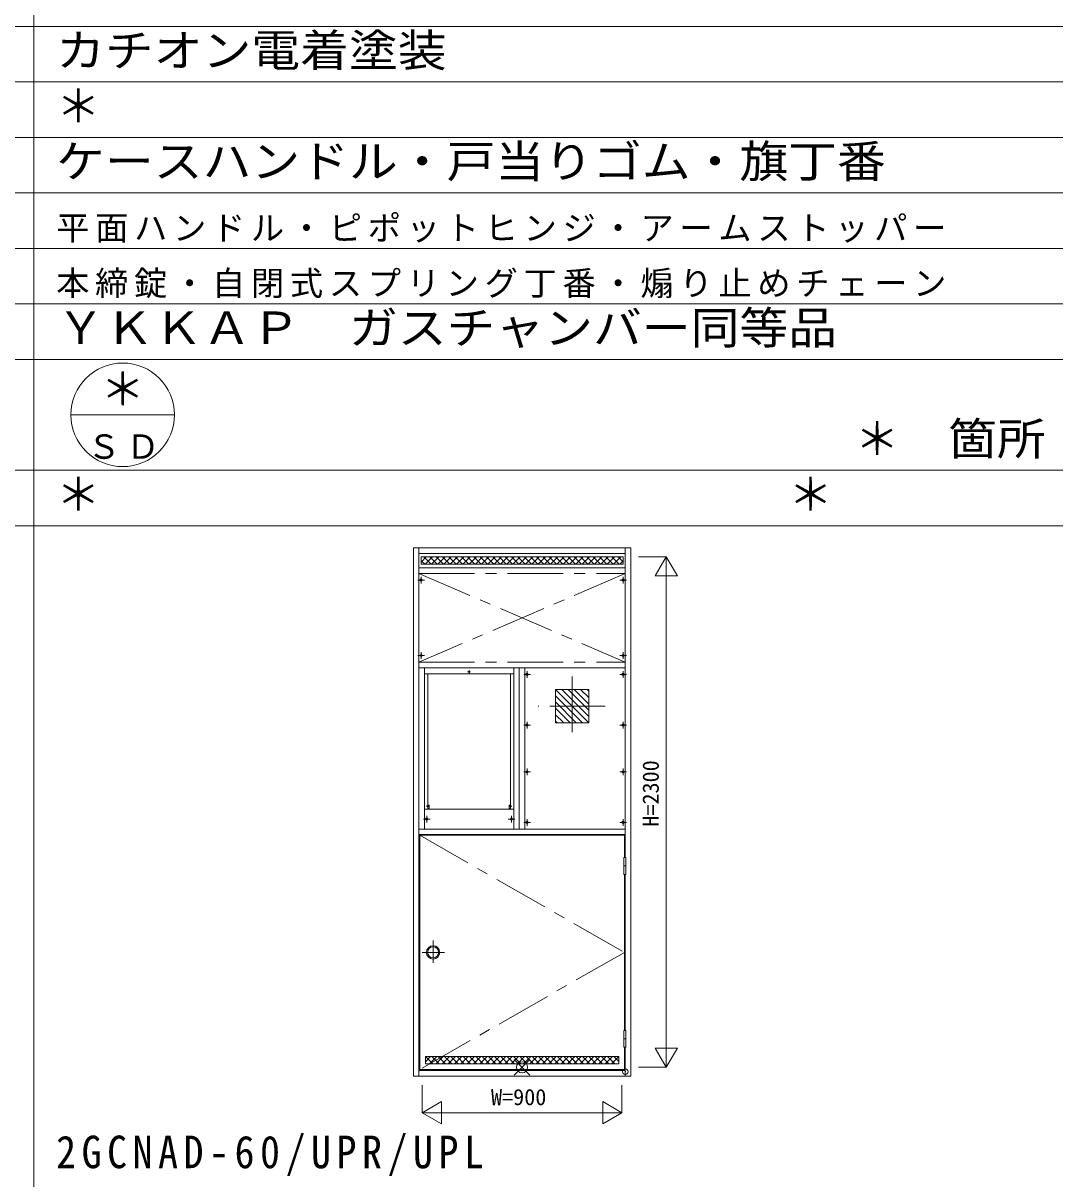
# Model space of a CAD drawing. Units: millimetres, scale not verified. Extents: x -14862 to 14850, y -10512 to 10500.
# Drawn here: x 4601 to 9251, y -30 to 5178 of the extents above; entities that cross this region are included whole.
import ezdxf
from ezdxf.enums import TextEntityAlignment as Align

# ---------------------------------------------------------------- set-up
doc = ezdxf.new("R2010")
doc.units = ezdxf.units.MM
doc.header["$LTSCALE"] = 50
doc.header["$PDMODE"] = 32
doc.header["$PDSIZE"] = 25
doc.linetypes.add('CHAIN1', pattern=[8, 5, -1, 1, -1])
doc.linetypes.add('CHAIN2', pattern=[12, 9, -1, 1, -1])
doc.layers.add('0-0_0', color=7, linetype='Continuous')
for name, color, linetype, lineweight in [('0-1_USER1', 7, 'Continuous', 9), ('0-3_YKK_11', 7, 'Continuous', 9), ('0-4_YKK_12', 2, 'Continuous', 9), ('0-5_YSS_K', 4, 'Continuous', 9), ('0-6_YKK_13', 3, 'Continuous', 9)]:
    doc.layers.add(name, color=color, linetype=linetype, lineweight=lineweight)
doc.styles.add('ＭＳ ゴシック', font='')
doc.styles.get('ＭＳ ゴシック').set_extended_font_data('MS Gothic')

msp = doc.modelspace()

# ---------------------------------------------------------------- linework, layer by layer
at = {"layer": '0-1_USER1'}
for p, q in [((4650.04, -8247.06), (4650.04, 9617.94)), ((-13949.96, 5162.94), (13950.04, 5162.94)), ((-13949.96, 4912.94), (13950.04, 4912.94)), ((-13949.96, 4662.94), (13950.04, 4662.94)), ((-13949.96, 4412.94), (13950.04, 4412.94)), ((-13949.96, 4162.94), (13950.04, 4162.94)), ((-13949.96, 3912.94), (13950.04, 3912.94)), ((-13949.96, 3662.94), (13950.04, 3662.94)), ((4816.7, 3412.94), (5283.37, 3412.94)), ((-13949.96, 3162.94), (13950.04, 3162.94)), ((-13949.96, 2912.94), (13950.04, 2912.94))]:
    msp.add_line(p, q, dxfattribs=at)
msp.add_circle((5050.04, 3412.94), 233.33, dxfattribs=at)
at = {"layer": '0-3_YKK_11'}
for p, q in [((6814.68, 438.08), (6885.4, 508.79)), ((6814.68, 508.79), (6885.4, 438.08))]:
    msp.add_line(p, q, dxfattribs=at)
msp.add_circle((6850.04, 473.44), 25, dxfattribs=at)
at = {"layer": '0-4_YKK_12'}
for p, q in [((7375.04, 2773.44), (7500.04, 2773.44)), ((7500.04, 2773.44), (7450.04, 2686.83)), ((7500.04, 2773.44), (7500.04, 473.44)), ((7550.04, 2686.83), (7500.04, 2773.44)), ((7450.04, 2686.83), (7550.04, 2686.83)), ((7500.04, 473.44), (7450.04, 560.04)), ((7450.04, 560.04), (7550.04, 560.04)), ((7550.04, 560.04), (7500.04, 473.44)), ((7375.04, 473.44), (7500.04, 473.44)), ((6400.04, 393.44), (6400.04, 268.44)), ((7300.04, 393.44), (7300.04, 268.44)), ((6400.04, 268.44), (6486.64, 318.44)), ((6486.64, 318.44), (6486.64, 218.44)), ((7300.04, 268.44), (7213.44, 318.44)), ((6400.04, 268.44), (7300.04, 268.44)), ((6486.64, 218.44), (6400.04, 268.44))]:
    msp.add_line(p, q, dxfattribs=at)
msp.add_lwpolyline([(7213.44, 318.44), (7213.44, 218.44), (7300.04, 268.44)], dxfattribs=at)
at = {"layer": '0-5_YSS_K'}
for p, q in [((6360.04, 2813.44), (6360.04, 433.44)), ((6360.04, 2813.44), (7340.04, 2813.44)), ((6385.04, 2813.44), (6385.04, 433.44)), ((7315.04, 2813.44), (7315.04, 1418.44)), ((7340.04, 433.44), (7340.04, 2813.44)), ((6385.04, 2788.44), (7315.04, 2788.44)), ((6395.04, 2772.44), (7305.04, 2772.44)), ((6395.04, 2749.69), (6417.78, 2772.44)), ((6395.04, 2772.44), (6395.04, 2739.44)), ((6406.61, 2772.44), (6439.61, 2739.44)), ((6413.07, 2739.44), (6446.07, 2772.44)), ((6434.89, 2772.44), (6467.89, 2739.44)), ((6441.35, 2739.44), (6474.35, 2772.44)), ((6463.18, 2772.44), (6496.18, 2739.44)), ((6469.64, 2739.44), (6502.64, 2772.44)), ((6491.46, 2772.44), (6524.46, 2739.44)), ((6497.92, 2739.44), (6530.92, 2772.44)), ((6519.74, 2772.44), (6552.74, 2739.44)), ((6526.21, 2739.44), (6559.21, 2772.44)), ((6548.03, 2772.44), (6581.03, 2739.44)), ((6554.49, 2739.44), (6587.49, 2772.44)), ((6576.31, 2772.44), (6609.31, 2739.44)), ((6582.78, 2739.44), (6615.78, 2772.44)), ((6604.6, 2772.44), (6637.6, 2739.44)), ((6611.06, 2739.44), (6644.06, 2772.44)), ((6632.88, 2772.44), (6665.88, 2739.44)), ((6639.34, 2739.44), (6672.34, 2772.44)), ((6661.17, 2772.44), (6694.17, 2739.44)), ((6667.63, 2739.44), (6700.63, 2772.44)), ((6689.45, 2772.44), (6722.45, 2739.44)), ((6695.91, 2739.44), (6728.91, 2772.44)), ((6717.73, 2772.44), (6750.73, 2739.44)), ((6724.2, 2739.44), (6757.2, 2772.44)), ((6746.02, 2772.44), (6779.02, 2739.44)), ((6752.48, 2739.44), (6785.48, 2772.44)), ((6774.3, 2772.44), (6807.3, 2739.44)), ((6780.77, 2739.44), (6813.77, 2772.44)), ((6802.59, 2772.44), (6835.59, 2739.44)), ((6809.05, 2739.44), (6842.05, 2772.44)), ((6830.87, 2772.44), (6863.87, 2739.44)), ((6837.33, 2739.44), (6870.33, 2772.44)), ((6859.16, 2772.44), (6892.16, 2739.44)), ((6865.62, 2739.44), (6898.62, 2772.44)), ((6887.44, 2772.44), (6920.44, 2739.44)), ((6893.9, 2739.44), (6926.9, 2772.44)), ((6915.72, 2772.44), (6948.72, 2739.44)), ((6922.19, 2739.44), (6955.19, 2772.44)), ((6944.01, 2772.44), (6977.01, 2739.44)), ((6950.47, 2739.44), (6983.47, 2772.44)), ((6972.29, 2772.44), (7005.29, 2739.44)), ((6978.75, 2739.44), (7011.75, 2772.44)), ((7000.58, 2772.44), (7033.58, 2739.44)), ((7007.04, 2739.44), (7040.04, 2772.44)), ((7028.86, 2772.44), (7061.86, 2739.44)), ((7035.32, 2739.44), (7068.33, 2772.44)), ((7057.15, 2772.44), (7090.15, 2739.44)), ((7063.61, 2739.44), (7096.61, 2772.44)), ((7085.43, 2772.44), (7118.43, 2739.44)), ((7091.89, 2739.44), (7124.89, 2772.44)), ((7113.72, 2772.44), (7146.72, 2739.44)), ((7120.18, 2739.44), (7153.18, 2772.44)), ((7142, 2772.44), (7175, 2739.44)), ((7148.46, 2739.44), (7181.46, 2772.44)), ((7170.28, 2772.44), (7203.28, 2739.44)), ((7176.75, 2739.44), (7209.74, 2772.44)), ((7198.57, 2772.44), (7231.57, 2739.44)), ((7205.03, 2739.44), (7238.03, 2772.44)), ((7226.85, 2772.44), (7259.85, 2739.44)), ((7233.31, 2739.44), (7266.31, 2772.44)), ((7255.14, 2772.44), (7288.14, 2739.44)), ((7261.6, 2739.44), (7294.6, 2772.44)), ((7283.42, 2772.44), (7305.04, 2750.82)), ((7305.04, 2772.44), (7305.04, 2739.44)), ((7315.04, 2723.44), (6385.04, 2723.44)), ((6395.04, 2755.72), (6411.32, 2739.44)), ((7305.04, 2739.44), (6395.04, 2739.44)), ((7289.88, 2739.44), (7305.04, 2754.59)), ((6385.04, 2273.44), (7315.04, 2273.44)), ((6410.04, 1546.44), (6410.04, 2273.44)), ((6410.04, 2246.44), (6812.54, 2246.44)), ((6425.04, 1636.44), (6425.04, 2246.44)), ((6797.54, 1636.44), (6797.54, 2246.44)), ((6812.54, 1546.44), (6812.54, 2273.44)), ((6837.54, 2273.44), (6837.54, 1546.44)), ((6862.54, 2273.44), (6862.54, 1546.44)), ((7150.54, 2175.44), (7000.54, 2175.44)), ((7000.54, 2175.44), (7000.54, 2025.44)), ((7122.56, 2025.44), (7000.54, 2147.45)), ((7150.54, 2025.74), (7000.84, 2175.44)), ((7150.54, 2054.02), (7029.12, 2175.44)), ((7150.54, 2082.31), (7057.41, 2175.44)), ((7149.73, 2111.39), (7086.5, 2174.63)), ((7150.54, 2139.58), (7115.49, 2174.63)), ((7150.54, 2168.57), (7144.47, 2174.63)), ((7150.54, 2175.44), (7150.54, 2025.44)), ((7094.27, 2025.44), (7000.54, 2119.17)), ((7065.28, 2026.14), (7000.54, 2090.88)), ((7036.29, 2026.14), (7000.54, 2061.89)), ((7007.3, 2026.14), (7000.54, 2032.91)), ((7150.54, 2025.44), (7000.54, 2025.44)), ((6410.04, 1636.44), (6812.54, 1636.44)), ((6425.04, 1654.44), (6431.04, 1654.44)), ((6791.54, 1639.44), (6797.54, 1639.44)), ((6385.04, 1546.44), (7315.04, 1546.44)), ((6385.04, 1521.44), (7315.04, 1521.44)), ((6389.04, 1518.44), (6389.04, 463.44)), ((6389.04, 1518.44), (7311.04, 1518.44)), ((7311.04, 1518.44), (7311.04, 1418.44)), ((7311.04, 1342.44), (7311.04, 639.44)), ((7315.04, 1342.44), (7315.04, 639.44)), ((6414.04, 521.44), (7286.04, 521.44)), ((6414.04, 521.44), (6414.04, 488.44)), ((6414.04, 498.12), (6437.35, 521.44)), ((6415.32, 521.44), (6448.32, 488.44)), ((6432.64, 488.44), (6465.64, 521.44)), ((6443.61, 521.44), (6476.61, 488.44)), ((6460.92, 488.44), (6493.92, 521.44)), ((6471.89, 521.44), (6504.89, 488.44)), ((6489.21, 488.44), (6522.21, 521.44)), ((6500.18, 521.44), (6533.18, 488.44)), ((6517.49, 488.44), (6550.49, 521.44)), ((6528.46, 521.44), (6561.46, 488.44)), ((6545.78, 488.44), (6578.78, 521.44)), ((6556.74, 521.44), (6589.74, 488.44)), ((6574.06, 488.44), (6607.06, 521.44)), ((6585.03, 521.44), (6618.03, 488.44)), ((6602.34, 488.44), (6635.34, 521.44)), ((6613.31, 521.44), (6646.31, 488.44)), ((6630.63, 488.44), (6663.63, 521.44)), ((6641.6, 521.44), (6674.6, 488.44)), ((6658.91, 488.44), (6691.91, 521.44)), ((6669.88, 521.44), (6702.88, 488.44)), ((6687.2, 488.44), (6720.2, 521.44)), ((6698.17, 521.44), (6731.17, 488.44)), ((6715.48, 488.44), (6748.48, 521.44)), ((6726.45, 521.44), (6759.45, 488.44)), ((6743.77, 488.44), (6776.77, 521.44)), ((6754.73, 521.44), (6787.73, 488.44)), ((6772.05, 488.44), (6805.05, 521.44)), ((6783.02, 521.44), (6816.02, 488.44)), ((6800.33, 488.44), (6833.33, 521.44)), ((6811.3, 521.44), (6844.3, 488.44)), ((6828.62, 488.44), (6861.62, 521.44)), ((6839.59, 521.44), (6872.59, 488.44)), ((6856.9, 488.44), (6889.9, 521.44)), ((6867.87, 521.44), (6900.87, 488.44)), ((6885.19, 488.44), (6918.19, 521.44)), ((6896.16, 521.44), (6929.16, 488.44)), ((6913.47, 488.44), (6946.47, 521.44)), ((6924.44, 521.44), (6957.44, 488.44)), ((6941.75, 488.44), (6974.75, 521.44)), ((6952.72, 521.44), (6985.72, 488.44)), ((6970.04, 488.44), (7003.04, 521.44)), ((6981.01, 521.44), (7014.01, 488.44)), ((6998.32, 488.44), (7031.32, 521.44)), ((7009.29, 521.44), (7042.29, 488.44)), ((7026.61, 488.44), (7059.61, 521.44)), ((7037.58, 521.44), (7070.58, 488.44)), ((7054.89, 488.44), (7087.89, 521.44)), ((7065.86, 521.44), (7098.86, 488.44)), ((7083.18, 488.44), (7116.18, 521.44)), ((7094.15, 521.44), (7127.15, 488.44)), ((7111.46, 488.44), (7144.46, 521.44)), ((7122.43, 521.44), (7155.43, 488.44)), ((7139.74, 488.44), (7172.75, 521.44)), ((7150.72, 521.44), (7183.71, 488.44)), ((7168.03, 488.44), (7201.03, 521.44)), ((7179, 521.44), (7212, 488.44)), ((7196.31, 488.44), (7229.31, 521.44)), ((7207.28, 521.44), (7240.28, 488.44)), ((7224.6, 488.44), (7257.6, 521.44)), ((7235.57, 521.44), (7268.57, 488.44)), ((7252.88, 488.44), (7285.88, 521.44)), ((7263.85, 521.44), (7286.04, 499.25)), ((7276.01, 521.44), (7276.04, 521.41)), ((7286.04, 521.44), (7286.04, 488.44)), ((7311.04, 563.44), (7311.04, 463.44)), ((7315.04, 563.44), (7315.04, 433.44)), ((6414.04, 488.44), (7286.04, 488.44)), ((6360.04, 433.44), (7340.04, 433.44)), ((6385.04, 458.44), (7005.04, 458.44)), ((6389.04, 463.44), (7311.04, 463.44)), ((6389.04, 458.44), (7315.04, 458.44))]:
    msp.add_line(p, q, dxfattribs=at)
at = {"layer": '0-5_YSS_K', "linetype": 'CHAIN2'}
for p, q in [((6379.98, 2668.44), (6409.98, 2668.44)), ((6394.98, 2653.44), (6394.98, 2683.44)), ((7320.1, 2668.44), (7290.1, 2668.44)), ((7305.1, 2653.44), (7305.1, 2683.44)), ((6395.04, 2313.44), (6395.04, 2343.44)), ((7305.04, 2313.44), (7305.04, 2343.44)), ((6380.04, 2328.44), (6410.04, 2328.44)), ((7320.04, 2328.44), (7290.04, 2328.44)), ((6857.48, 2243.44), (6887.48, 2243.44)), ((6872.48, 2228.44), (6872.48, 2258.44)), ((7320.1, 2243.44), (7290.1, 2243.44)), ((7305.1, 2228.44), (7305.1, 2258.44)), ((6857.48, 2015.27), (6887.48, 2015.27)), ((6872.48, 2000.27), (6872.48, 2030.27)), ((7319.98, 2015.27), (7289.98, 2015.27)), ((7304.98, 2000.27), (7304.98, 2030.27)), ((6857.48, 1804.6), (6887.48, 1804.6)), ((6872.48, 1789.6), (6872.48, 1819.6)), ((7319.98, 1804.6), (7289.98, 1804.6)), ((7304.98, 1789.6), (7304.98, 1819.6)), ((6405.04, 1591.44), (6435.04, 1591.44)), ((6420.04, 1576.44), (6420.04, 1606.44)), ((6787.54, 1591.44), (6817.54, 1591.44)), ((6802.54, 1576.44), (6802.54, 1606.44)), ((6857.54, 1576.44), (6887.54, 1576.44)), ((6872.54, 1561.44), (6872.54, 1591.44)), ((7320.04, 1576.44), (7290.04, 1576.44)), ((7305.04, 1561.44), (7305.04, 1591.44))]:
    msp.add_line(p, q, dxfattribs=at)
at = {"layer": '0-5_YSS_K', "linetype": 'CHAIN1'}
for p, q in [((7315.04, 2698.44), (6385.04, 2298.44)), ((6385.04, 2698.44), (7315.04, 2298.44)), ((6385.04, 2698.44), (7315.04, 2698.44)), ((6385.04, 2298.44), (7315.04, 2298.44)), ((6604.52, 2254.84), (6618.1, 2254.84)), ((6611.29, 2247.51), (6611.29, 2262.79)), ((7075.54, 2233.72), (7075.54, 1957.44)), ((7225.01, 2100.44), (6923.08, 2100.44)), ((6418.27, 1649.44), (6431.85, 1649.44)), ((6425.04, 1642.11), (6425.04, 1657.39)), ((6790.77, 1649.44), (6804.35, 1649.44)), ((6797.54, 1642.11), (6797.54, 1657.39)), ((6389.04, 1518.44), (7311.04, 990.94)), ((7311.04, 990.94), (6389.04, 463.44))]:
    msp.add_line(p, q, dxfattribs=at)
at = {"layer": '0-5_YSS_K'}
for points in [[(6425.04, 1639.44), (6431.04, 1639.44), (6431.04, 1654.44)], [(6791.54, 1639.44), (6791.54, 1654.44), (6797.54, 1654.44)]]:
    msp.add_lwpolyline(points, dxfattribs=at)
for centre, radius in [((6394.98, 2668.44), 5), ((7305.1, 2668.44), 5), ((6395.04, 2328.44), 5), ((7305.04, 2328.44), 5), ((6611.29, 2254.84), 2.5), ((6872.48, 2243.44), 5), ((7305.1, 2243.44), 5), ((6872.48, 2015.27), 5), ((7304.98, 2015.27), 5), ((6872.48, 1804.6), 5), ((7304.98, 1804.6), 5), ((6425.04, 1649.44), 2.5), ((6797.54, 1649.44), 2.5), ((6420.04, 1591.44), 5), ((6802.54, 1591.44), 5), ((6872.54, 1576.44), 5), ((7305.04, 1576.44), 5)]:
    msp.add_circle(centre, radius, dxfattribs=at)
msp.add_point((7315.04, 453.44), dxfattribs=at)
at = {"layer": '0-6_YKK_13'}
for p, q in [((7308.04, 1418.44), (7318.04, 1418.44)), ((7308.04, 1418.44), (7308.04, 1342.44)), ((7318.04, 1418.44), (7318.04, 1342.44)), ((7308.04, 1380.44), (7318.04, 1380.44)), ((7308.04, 1342.44), (7318.04, 1342.44)), ((7308.04, 639.44), (7318.04, 639.44)), ((7308.04, 639.44), (7308.04, 563.44)), ((7318.04, 639.44), (7318.04, 563.44)), ((7308.04, 601.44), (7318.04, 601.44)), ((7308.04, 563.44), (7318.04, 563.44))]:
    msp.add_line(p, q, dxfattribs=at)
at = {"layer": '0-6_YKK_13', "linetype": 'CHAIN1'}
for p, q in [((6449.1, 1044.6), (6449.1, 943.51)), ((6399.49, 990.94), (6500.58, 990.94))]:
    msp.add_line(p, q, dxfattribs=at)
at = {"layer": '0-6_YKK_13'}
for radius in [30, 25]:
    msp.add_circle((6449.1, 990.94), radius, dxfattribs=at)

# ---------------------------------------------------------------- texts
at = {"layer": '0-0_0', "style": 'ＭＳ ゴシック', "width": 1.1}
for s, p in [('カチオン電着塗装', (4750.04, 4937.94)), ('ケースハンドル・戸当りゴム・旗丁番', (4750.04, 4437.94)), ('ＹＫＫＡＰ\u3000ガスチャンバー同等品', (4750.04, 3687.94))]:
    msp.add_text(s, height=146.6, dxfattribs=at).set_placement(p, align=Align.BOTTOM_LEFT)
at = {"layer": '0-0_0', "style": 'ＭＳ ゴシック'}
for p in [(4750.04, 4687.94), (4950.04, 3412.94), (8350.04, 3187.94), (4750.04, 2937.94), (8050.04, 2937.94)]:
    msp.add_text('＊', height=146.6, dxfattribs=at).set_placement(p, align=Align.BOTTOM_LEFT)
at = {"layer": '0-0_0', "attachment_point": 7, "style": 'ＭＳ ゴシック'}
for s, insert, char_height in [('\\T1.17;平面ハンドル・ピポットヒンジ・アームストッパー', (4750.04, 4187.94), 110), ('\\T1.17;本締錠・自閉式スプリング丁番・煽り止めチェーン', (4750.04, 3937.94), 110), ('\\T1.28;\\W0.9;2GCNAD-60/UPR/UPL', (4750.04, -17.06), 146.6)]:
    msp.add_mtext(s, dxfattribs=dict(at, insert=insert, char_height=char_height))
at = {"layer": '0-1_USER1', "style": 'ＭＳ ゴシック', "width": 1.1}
msp.add_text('箇所', height=146.6, dxfattribs=at).set_placement((8770.04, 3187.94), align=Align.BOTTOM_LEFT)
at = {"layer": '0-1_USER1', "insert": (4890.04, 3212.94), "char_height": 110, "attachment_point": 7, "style": 'ＭＳ ゴシック'}
msp.add_mtext('\\T1.17;ＳＤ', dxfattribs=at)
at = {"layer": '0-4_YKK_12', "color": 4, "style": 'ＭＳ ゴシック'}
msp.add_text('H=2300', height=73.31, rotation=90, dxfattribs=at).set_placement((7488.04, 1557.34), align=Align.BOTTOM_LEFT)
msp.add_text('W=900', height=73.31, dxfattribs=at).set_placement((6710.04, 280.44), align=Align.BOTTOM_LEFT)

doc.saveas('drawing.dxf')
